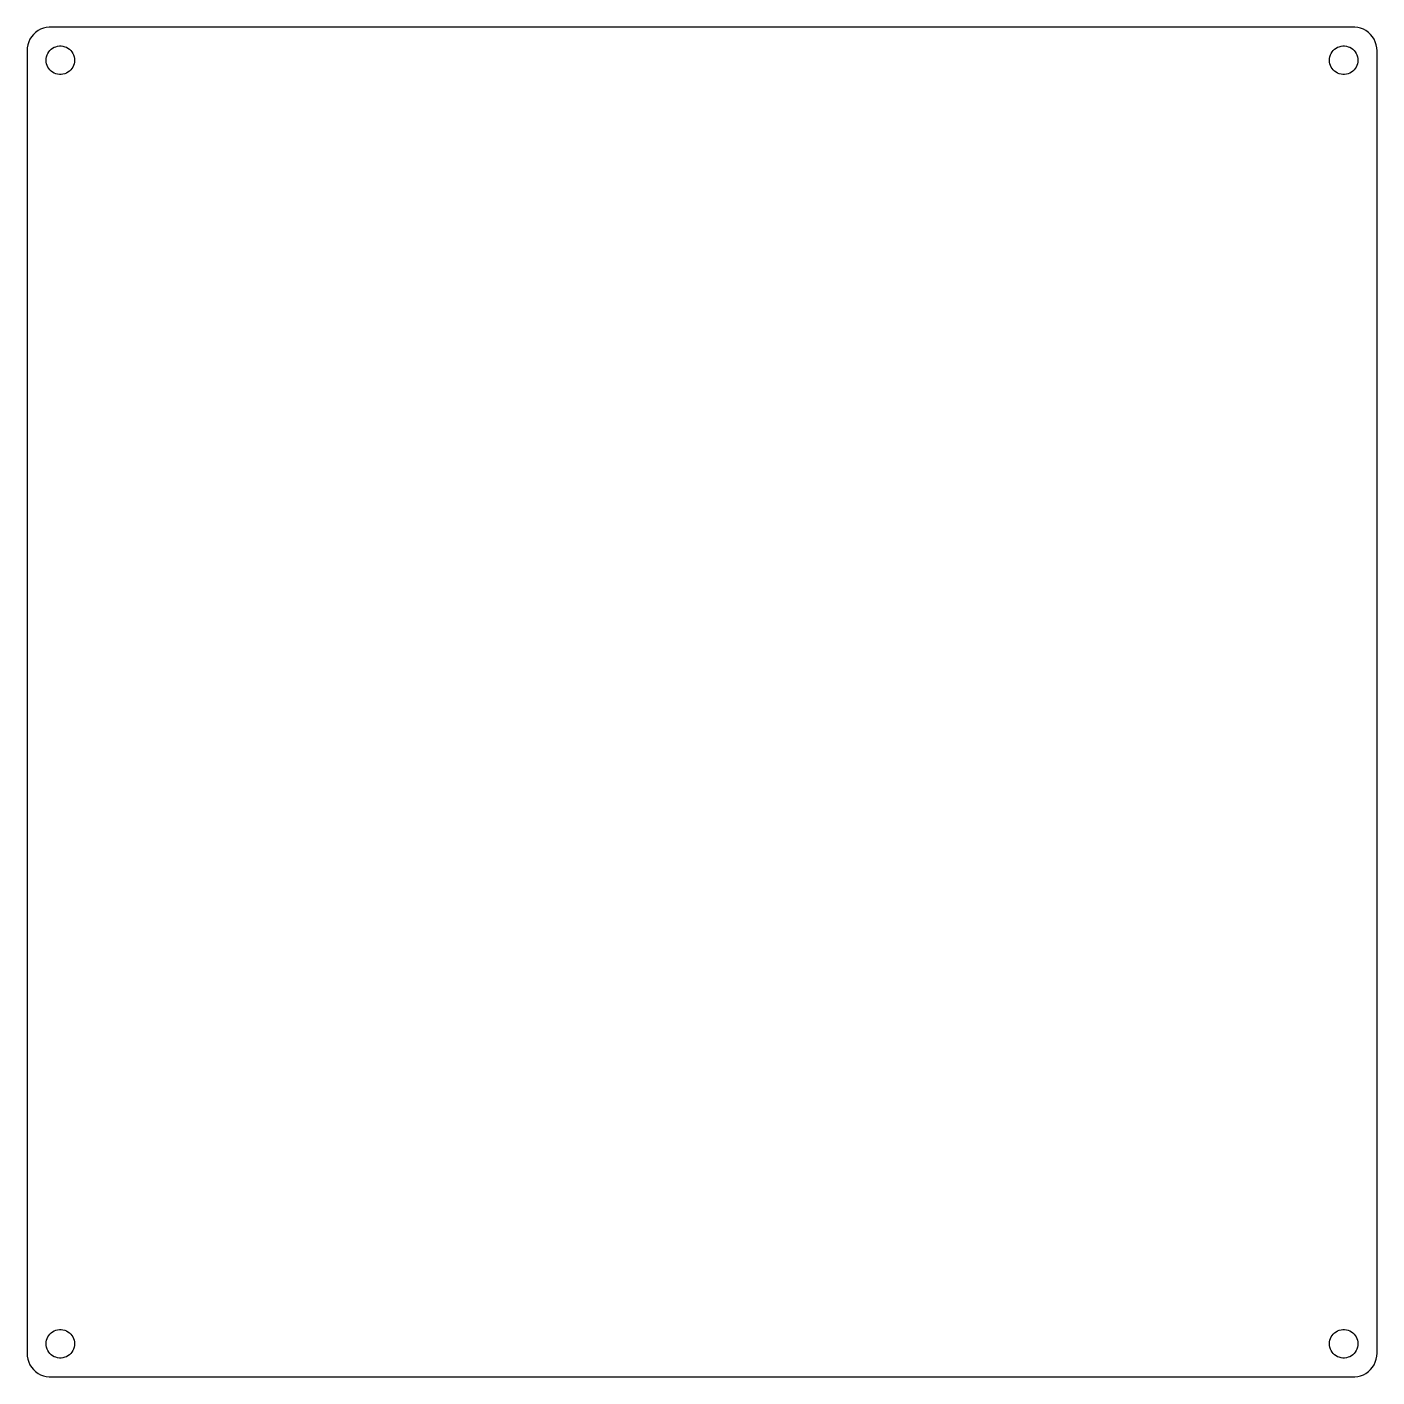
# Model space of a CAD drawing. Header units: metres. Extents: x -142 to 142, y -142 to 142.
import ezdxf

# ---------------------------------------------------------------- set-up
doc = ezdxf.new("R2010")
doc.units = ezdxf.units.M

msp = doc.modelspace()

# ---------------------------------------------------------------- linework, layer by layer
for p, q in [((-141.382, 139.409), (-141.649, 138.841)), ((-141.045, 139.939), (-141.382, 139.409)), ((-140.645, 140.423), (-141.045, 139.939)), ((-140.187, 140.853), (-140.645, 140.423)), ((-139.679, 141.222), (-140.187, 140.853)), ((-139.129, 141.524), (-139.679, 141.222)), ((-138.545, 141.755), (-139.129, 141.524)), ((-137.937, 141.911), (-138.545, 141.755)), ((-137.314, 141.99), (-137.937, 141.911)), ((137.314, 141.99), (-137.314, 141.99)), ((137.937, 141.911), (137.314, 141.99)), ((138.545, 141.755), (137.937, 141.911)), ((139.129, 141.524), (138.545, 141.755)), ((139.679, 141.222), (139.129, 141.524)), ((140.187, 140.853), (139.679, 141.222)), ((140.645, 140.423), (140.187, 140.853)), ((141.045, 139.939), (140.645, 140.423)), ((141.382, 139.409), (141.045, 139.939)), ((141.649, 138.841), (141.382, 139.409)), ((-141.961, 137.627), (-142, 137)), ((-142, 137), (-142, -137)), ((-141.843, 138.243), (-141.961, 137.627)), ((-141.649, 138.841), (-141.843, 138.243)), ((-137.789, 136.104), (-137.629, 136.445)), ((-137.629, 136.445), (-137.427, 136.763)), ((-137.427, 136.763), (-137.187, 137.054)), ((-137.187, 137.054), (-136.912, 137.312)), ((-136.912, 137.312), (-136.607, 137.533)), ((-136.607, 137.533), (-136.277, 137.714)), ((-136.277, 137.714), (-135.927, 137.853)), ((-135.927, 137.853), (-135.562, 137.947)), ((-135.562, 137.947), (-135.188, 137.994)), ((-135.188, 137.994), (-134.812, 137.994)), ((-134.812, 137.994), (-134.438, 137.947)), ((-134.438, 137.947), (-134.073, 137.853)), ((-134.073, 137.853), (-133.723, 137.714)), ((-133.723, 137.714), (-133.393, 137.533)), ((-133.393, 137.533), (-133.088, 137.312)), ((-133.088, 137.312), (-132.813, 137.054)), ((-132.813, 137.054), (-132.573, 136.763)), ((-132.573, 136.763), (-132.371, 136.445)), ((-132.371, 136.445), (-132.211, 136.104)), ((132.211, 136.104), (132.371, 136.445)), ((132.371, 136.445), (132.573, 136.763)), ((132.573, 136.763), (132.813, 137.054)), ((132.813, 137.054), (133.088, 137.312)), ((133.088, 137.312), (133.393, 137.533)), ((133.393, 137.533), (133.723, 137.714)), ((133.723, 137.714), (134.073, 137.853)), ((134.073, 137.853), (134.438, 137.947)), ((134.438, 137.947), (134.812, 137.994)), ((134.812, 137.994), (135.188, 137.994)), ((135.188, 137.994), (135.562, 137.947)), ((135.562, 137.947), (135.927, 137.853)), ((135.927, 137.853), (136.277, 137.714)), ((136.277, 137.714), (136.607, 137.533)), ((136.607, 137.533), (136.912, 137.312)), ((136.912, 137.312), (137.187, 137.054)), ((137.187, 137.054), (137.427, 136.763)), ((137.427, 136.763), (137.629, 136.445)), ((137.629, 136.445), (137.789, 136.104)), ((141.843, 138.243), (141.649, 138.841)), ((141.961, 137.627), (141.843, 138.243)), ((142, 137), (141.961, 137.627)), ((142, -137), (142, 137)), ((-138, 135), (-137.976, 135.376)), ((-137.976, 134.624), (-138, 135)), ((-137.976, 135.376), (-137.906, 135.746)), ((-137.906, 134.254), (-137.976, 134.624)), ((-137.906, 135.746), (-137.789, 136.104)), ((-137.789, 133.896), (-137.906, 134.254)), ((-137.629, 133.555), (-137.789, 133.896)), ((-137.427, 133.237), (-137.629, 133.555)), ((-132.371, 133.555), (-132.573, 133.237)), ((-132.211, 133.896), (-132.371, 133.555)), ((-132.211, 136.104), (-132.094, 135.746)), ((-132.094, 134.254), (-132.211, 133.896)), ((-132.094, 135.746), (-132.024, 135.376)), ((-132.024, 134.624), (-132.094, 134.254)), ((-132.024, 135.376), (-132, 135)), ((-132, 135), (-132.024, 134.624)), ((132, 135), (132.024, 135.376)), ((132.024, 134.624), (132, 135)), ((132.024, 135.376), (132.094, 135.746)), ((132.094, 134.254), (132.024, 134.624)), ((132.094, 135.746), (132.211, 136.104)), ((132.211, 133.896), (132.094, 134.254)), ((132.371, 133.555), (132.211, 133.896)), ((132.573, 133.237), (132.371, 133.555)), ((137.629, 133.555), (137.427, 133.237)), ((137.789, 133.896), (137.629, 133.555)), ((137.789, 136.104), (137.906, 135.746)), ((137.906, 134.254), (137.789, 133.896)), ((137.906, 135.746), (137.976, 135.376)), ((137.976, 134.624), (137.906, 134.254)), ((137.976, 135.376), (138, 135)), ((138, 135), (137.976, 134.624)), ((-137.187, 132.946), (-137.427, 133.237)), ((-136.912, 132.688), (-137.187, 132.946)), ((-136.607, 132.467), (-136.912, 132.688)), ((-136.277, 132.286), (-136.607, 132.467)), ((-135.927, 132.147), (-136.277, 132.286)), ((-135.562, 132.053), (-135.927, 132.147)), ((-135.188, 132.006), (-135.562, 132.053)), ((-134.812, 132.006), (-135.188, 132.006)), ((-134.438, 132.053), (-134.812, 132.006)), ((-134.073, 132.147), (-134.438, 132.053)), ((-133.723, 132.286), (-134.073, 132.147)), ((-133.393, 132.467), (-133.723, 132.286)), ((-133.088, 132.688), (-133.393, 132.467)), ((-132.813, 132.946), (-133.088, 132.688)), ((-132.573, 133.237), (-132.813, 132.946)), ((132.813, 132.946), (132.573, 133.237)), ((133.088, 132.688), (132.813, 132.946)), ((133.393, 132.467), (133.088, 132.688)), ((133.723, 132.286), (133.393, 132.467)), ((134.073, 132.147), (133.723, 132.286)), ((134.438, 132.053), (134.073, 132.147)), ((134.812, 132.006), (134.438, 132.053)), ((135.188, 132.006), (134.812, 132.006)), ((135.562, 132.053), (135.188, 132.006)), ((135.927, 132.147), (135.562, 132.053)), ((136.277, 132.286), (135.927, 132.147)), ((136.607, 132.467), (136.277, 132.286)), ((136.912, 132.688), (136.607, 132.467)), ((137.187, 132.946), (136.912, 132.688)), ((137.427, 133.237), (137.187, 132.946)), ((-137.629, -133.555), (-137.427, -133.237)), ((-137.427, -133.237), (-137.187, -132.946)), ((-137.187, -132.946), (-136.912, -132.688)), ((-136.912, -132.688), (-136.607, -132.467)), ((-136.607, -132.467), (-136.277, -132.286)), ((-136.277, -132.286), (-135.927, -132.147)), ((-135.927, -132.147), (-135.562, -132.053)), ((-135.562, -132.053), (-135.188, -132.006)), ((-135.188, -132.006), (-134.812, -132.006)), ((-134.812, -132.006), (-134.438, -132.053)), ((-134.438, -132.053), (-134.073, -132.147)), ((-134.073, -132.147), (-133.723, -132.286)), ((-133.723, -132.286), (-133.393, -132.467)), ((-133.393, -132.467), (-133.088, -132.688)), ((-133.088, -132.688), (-132.813, -132.946)), ((-132.813, -132.946), (-132.573, -133.237)), ((-132.573, -133.237), (-132.371, -133.555)), ((132.371, -133.555), (132.573, -133.237)), ((132.573, -133.237), (132.813, -132.946)), ((132.813, -132.946), (133.088, -132.688)), ((133.088, -132.688), (133.393, -132.467)), ((133.393, -132.467), (133.723, -132.286)), ((133.723, -132.286), (134.073, -132.147)), ((134.073, -132.147), (134.438, -132.053)), ((134.438, -132.053), (134.812, -132.006)), ((134.812, -132.006), (135.188, -132.006)), ((135.188, -132.006), (135.562, -132.053)), ((135.562, -132.053), (135.927, -132.147)), ((135.927, -132.147), (136.277, -132.286)), ((136.277, -132.286), (136.607, -132.467)), ((136.607, -132.467), (136.912, -132.688)), ((136.912, -132.688), (137.187, -132.946)), ((137.187, -132.946), (137.427, -133.237)), ((137.427, -133.237), (137.629, -133.555)), ((-138, -135), (-137.976, -134.624)), ((-137.976, -135.376), (-138, -135)), ((-137.976, -134.624), (-137.906, -134.254)), ((-137.906, -135.746), (-137.976, -135.376)), ((-137.906, -134.254), (-137.789, -133.896)), ((-137.789, -136.104), (-137.906, -135.746)), ((-137.789, -133.896), (-137.629, -133.555)), ((-137.629, -136.445), (-137.789, -136.104)), ((-132.371, -133.555), (-132.211, -133.896)), ((-132.211, -136.104), (-132.371, -136.445)), ((-132.211, -133.896), (-132.094, -134.254)), ((-132.094, -135.746), (-132.211, -136.104)), ((-132.094, -134.254), (-132.024, -134.624)), ((-132.024, -135.376), (-132.094, -135.746)), ((-132.024, -134.624), (-132, -135)), ((-132, -135), (-132.024, -135.376)), ((132, -135), (132.024, -134.624)), ((132.024, -135.376), (132, -135)), ((132.024, -134.624), (132.094, -134.254)), ((132.094, -135.746), (132.024, -135.376)), ((132.094, -134.254), (132.211, -133.896)), ((132.211, -136.104), (132.094, -135.746)), ((132.211, -133.896), (132.371, -133.555)), ((132.371, -136.445), (132.211, -136.104)), ((137.629, -133.555), (137.789, -133.896)), ((137.789, -136.104), (137.629, -136.445)), ((137.789, -133.896), (137.906, -134.254)), ((137.906, -135.746), (137.789, -136.104)), ((137.906, -134.254), (137.976, -134.624)), ((137.976, -135.376), (137.906, -135.746)), ((137.976, -134.624), (138, -135)), ((138, -135), (137.976, -135.376)), ((-142, -137), (-141.961, -137.627)), ((-141.961, -137.627), (-141.843, -138.243)), ((-141.843, -138.243), (-141.649, -138.841)), ((-141.649, -138.841), (-141.382, -139.409)), ((-137.427, -136.763), (-137.629, -136.445)), ((-137.187, -137.054), (-137.427, -136.763)), ((-136.912, -137.312), (-137.187, -137.054)), ((-136.607, -137.533), (-136.912, -137.312)), ((-136.277, -137.714), (-136.607, -137.533)), ((-135.927, -137.853), (-136.277, -137.714)), ((-135.562, -137.947), (-135.927, -137.853)), ((-135.188, -137.994), (-135.562, -137.947)), ((-134.812, -137.994), (-135.188, -137.994)), ((-134.438, -137.947), (-134.812, -137.994)), ((-134.073, -137.853), (-134.438, -137.947)), ((-133.723, -137.714), (-134.073, -137.853)), ((-133.393, -137.533), (-133.723, -137.714)), ((-133.088, -137.312), (-133.393, -137.533)), ((-132.813, -137.054), (-133.088, -137.312)), ((-132.573, -136.763), (-132.813, -137.054)), ((-132.371, -136.445), (-132.573, -136.763)), ((132.573, -136.763), (132.371, -136.445)), ((132.813, -137.054), (132.573, -136.763)), ((133.088, -137.312), (132.813, -137.054)), ((133.393, -137.533), (133.088, -137.312)), ((133.723, -137.714), (133.393, -137.533)), ((134.073, -137.853), (133.723, -137.714)), ((134.438, -137.947), (134.073, -137.853)), ((134.812, -137.994), (134.438, -137.947)), ((135.188, -137.994), (134.812, -137.994)), ((135.562, -137.947), (135.188, -137.994)), ((135.927, -137.853), (135.562, -137.947)), ((136.277, -137.714), (135.927, -137.853)), ((136.607, -137.533), (136.277, -137.714)), ((136.912, -137.312), (136.607, -137.533)), ((137.187, -137.054), (136.912, -137.312)), ((137.427, -136.763), (137.187, -137.054)), ((137.629, -136.445), (137.427, -136.763)), ((141.382, -139.409), (141.649, -138.841)), ((141.649, -138.841), (141.843, -138.243)), ((141.843, -138.243), (141.961, -137.627)), ((141.961, -137.627), (142, -137)), ((-141.382, -139.409), (-141.045, -139.939)), ((-141.045, -139.939), (-140.645, -140.423)), ((-140.645, -140.423), (-140.187, -140.853)), ((-140.187, -140.853), (-139.679, -141.222)), ((-139.679, -141.222), (-139.129, -141.524)), ((-139.129, -141.524), (-138.545, -141.755)), ((-138.545, -141.755), (-137.937, -141.911)), ((-137.937, -141.911), (-137.314, -141.99)), ((-137.314, -141.99), (137.314, -141.99)), ((137.314, -141.99), (137.937, -141.911)), ((137.937, -141.911), (138.545, -141.755)), ((138.545, -141.755), (139.129, -141.524)), ((139.129, -141.524), (139.679, -141.222)), ((139.679, -141.222), (140.187, -140.853)), ((140.187, -140.853), (140.645, -140.423)), ((140.645, -140.423), (141.045, -139.939)), ((141.045, -139.939), (141.382, -139.409))]:
    msp.add_line(p, q)

doc.saveas('drawing.dxf')
